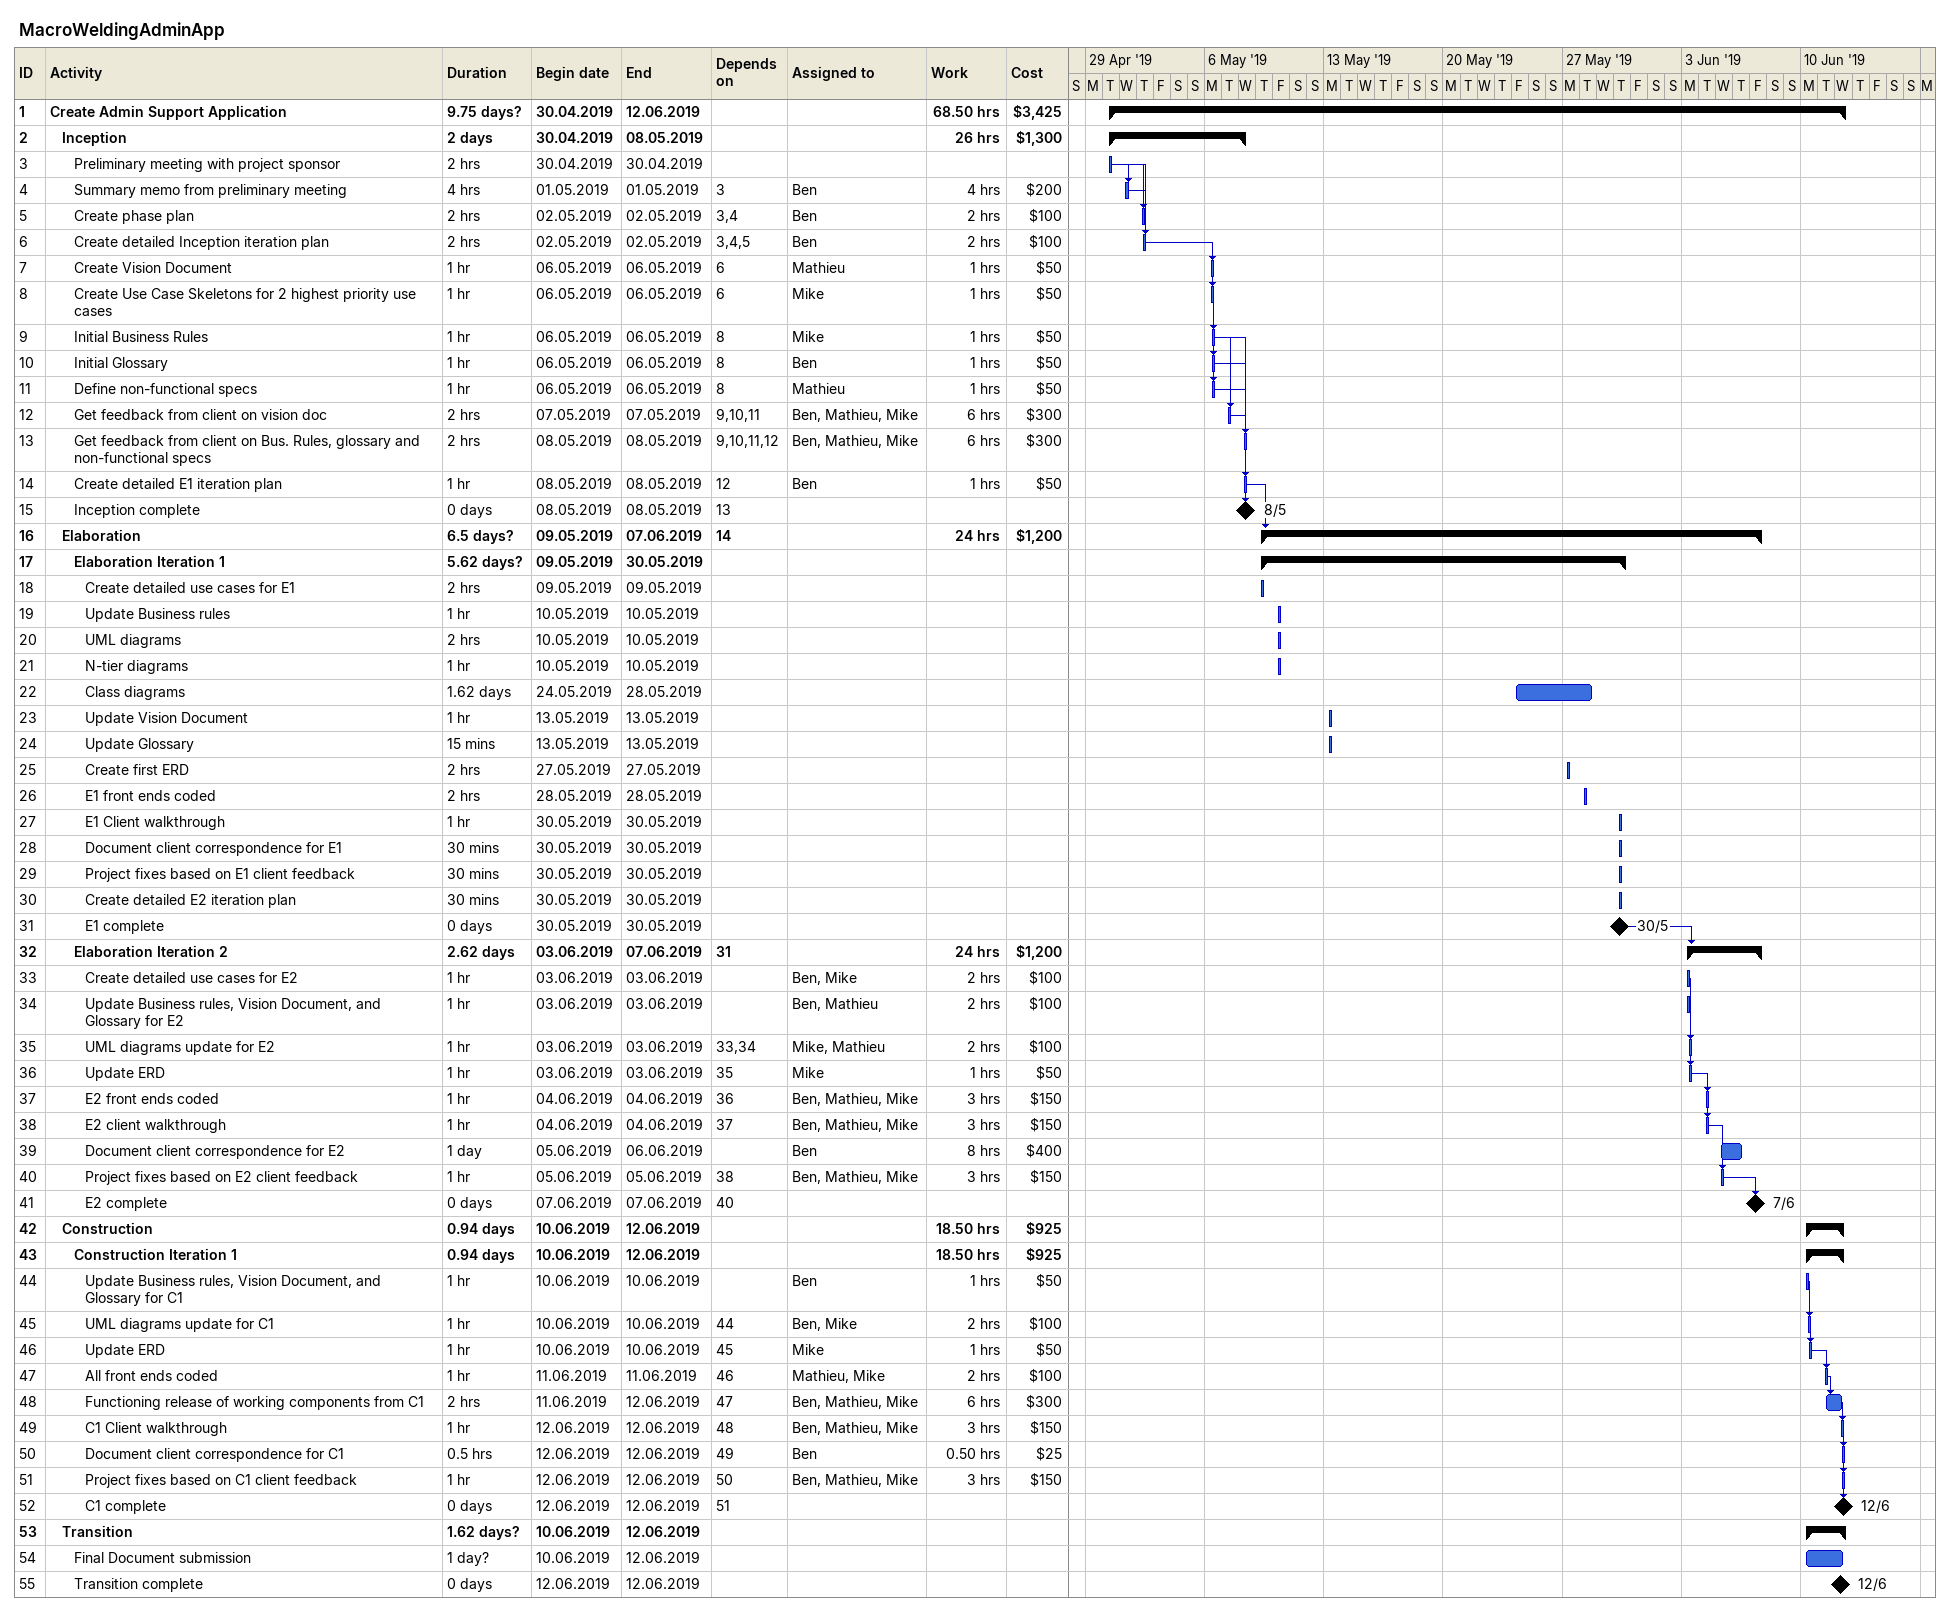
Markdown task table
MacroWeldingAdminApp

| ID | Level | Task | Duration | Start | Finish | Predecessors | Resources | Work (h) | Cost ($) |
|---|---|---|---|---|---|---|---|---|---|
| 1 | 1 | **Create Admin Support Application** | 9.75d? | 2019-04-30 | 2019-06-12 |  |  | 68.50 | 3425 |
| 2 | 2 | **Inception** | 2d | 2019-04-30 | 2019-05-08 |  |  | 26 | 1300 |
| 3 | 3 | Preliminary meeting with project sponsor | 2h | 2019-04-30 | 2019-04-30 |  |  |  |  |
| 4 | 3 | Summary memo from preliminary meeting | 4h | 2019-05-01 | 2019-05-01 | 3 | Ben | 4 | 200 |
| 5 | 3 | Create phase plan | 2h | 2019-05-02 | 2019-05-02 | 3, 4 | Ben | 2 | 100 |
| 6 | 3 | Create detailed Inception iteration plan | 2h | 2019-05-02 | 2019-05-02 | 3, 4, 5 | Ben | 2 | 100 |
| 7 | 3 | Create Vision Document | 1h | 2019-05-06 | 2019-05-06 | 6 | Mathieu | 1 | 50 |
| 8 | 3 | Create Use Case Skeletons for 2 highest priority use cases | 1h | 2019-05-06 | 2019-05-06 | 6 | Mike | 1 | 50 |
| 9 | 3 | Initial Business Rules | 1h | 2019-05-06 | 2019-05-06 | 8 | Mike | 1 | 50 |
| 10 | 3 | Initial Glossary | 1h | 2019-05-06 | 2019-05-06 | 8 | Ben | 1 | 50 |
| 11 | 3 | Define non-functional specs | 1h | 2019-05-06 | 2019-05-06 | 8 | Mathieu | 1 | 50 |
| 12 | 3 | Get feedback from client on vision doc | 2h | 2019-05-07 | 2019-05-07 | 9, 10, 11 | Ben, Mathieu, Mike | 6 | 300 |
| 13 | 3 | Get feedback from client on Bus. Rules, glossary and non-functional specs | 2h | 2019-05-08 | 2019-05-08 | 9, 10, 11, 12 | Ben, Mathieu, Mike | 6 | 300 |
| 14 | 3 | Create detailed E1 iteration plan | 1h | 2019-05-08 | 2019-05-08 | 12 | Ben | 1 | 50 |
| 15 | 3 | Inception complete | 0d | 2019-05-08 | 2019-05-08 | 13 |  |  |  |
| 16 | 2 | **Elaboration** | 6.5d? | 2019-05-09 | 2019-06-07 | 14 |  | 24 | 1200 |
| 17 | 3 | **Elaboration Iteration 1** | 5.62d? | 2019-05-09 | 2019-05-30 |  |  |  |  |
| 18 | 4 | Create detailed use cases for E1 | 2h | 2019-05-09 | 2019-05-09 |  |  |  |  |
| 19 | 4 | Update Business rules | 1h | 2019-05-10 | 2019-05-10 |  |  |  |  |
| 20 | 4 | UML diagrams | 2h | 2019-05-10 | 2019-05-10 |  |  |  |  |
| 21 | 4 | N-tier diagrams | 1h | 2019-05-10 | 2019-05-10 |  |  |  |  |
| 22 | 4 | Class diagrams | 1.62d | 2019-05-24 | 2019-05-28 |  |  |  |  |
| 23 | 4 | Update Vision Document | 1h | 2019-05-13 | 2019-05-13 |  |  |  |  |
| 24 | 4 | Update Glossary | 15min | 2019-05-13 | 2019-05-13 |  |  |  |  |
| 25 | 4 | Create first ERD | 2h | 2019-05-27 | 2019-05-27 |  |  |  |  |
| 26 | 4 | E1 front ends coded | 2h | 2019-05-28 | 2019-05-28 |  |  |  |  |
| 27 | 4 | E1 Client walkthrough | 1h | 2019-05-30 | 2019-05-30 |  |  |  |  |
| 28 | 4 | Document client correspondence for E1 | 30min | 2019-05-30 | 2019-05-30 |  |  |  |  |
| 29 | 4 | Project fixes based on E1 client feedback | 30min | 2019-05-30 | 2019-05-30 |  |  |  |  |
| 30 | 4 | Create detailed E2 iteration plan | 30min | 2019-05-30 | 2019-05-30 |  |  |  |  |
| 31 | 4 | E1 complete | 0d | 2019-05-30 | 2019-05-30 |  |  |  |  |
| 32 | 3 | **Elaboration Iteration 2** | 2.62d | 2019-06-03 | 2019-06-07 | 31 |  | 24 | 1200 |
| 33 | 4 | Create detailed use cases for E2 | 1h | 2019-06-03 | 2019-06-03 |  | Ben, Mike | 2 | 100 |
| 34 | 4 | Update Business rules, Vision Document, and Glossary for E2 | 1h | 2019-06-03 | 2019-06-03 |  | Ben, Mathieu | 2 | 100 |
| 35 | 4 | UML diagrams update for E2 | 1h | 2019-06-03 | 2019-06-03 | 33, 34 | Mike, Mathieu | 2 | 100 |
| 36 | 4 | Update ERD | 1h | 2019-06-03 | 2019-06-03 | 35 | Mike | 1 | 50 |
| 37 | 4 | E2 front ends coded | 1h | 2019-06-04 | 2019-06-04 | 36 | Ben, Mathieu, Mike | 3 | 150 |
| 38 | 4 | E2 client walkthrough | 1h | 2019-06-04 | 2019-06-04 | 37 | Ben, Mathieu, Mike | 3 | 150 |
| 39 | 4 | Document client correspondence for E2 | 1d | 2019-06-05 | 2019-06-06 |  | Ben | 8 | 400 |
| 40 | 4 | Project fixes based on E2 client feedback | 1h | 2019-06-05 | 2019-06-05 | 38 | Ben, Mathieu, Mike | 3 | 150 |
| 41 | 4 | E2 complete | 0d | 2019-06-07 | 2019-06-07 | 40 |  |  |  |
| 42 | 2 | **Construction** | 0.94d | 2019-06-10 | 2019-06-12 |  |  | 18.50 | 925 |
| 43 | 3 | **Construction Iteration 1** | 0.94d | 2019-06-10 | 2019-06-12 |  |  | 18.50 | 925 |
| 44 | 4 | Update Business rules, Vision Document, and Glossary for C1 | 1h | 2019-06-10 | 2019-06-10 |  | Ben | 1 | 50 |
| 45 | 4 | UML diagrams update for C1 | 1h | 2019-06-10 | 2019-06-10 | 44 | Ben, Mike | 2 | 100 |
| 46 | 4 | Update ERD | 1h | 2019-06-10 | 2019-06-10 | 45 | Mike | 1 | 50 |
| 47 | 4 | All front ends coded | 1h | 2019-06-11 | 2019-06-11 | 46 | Mathieu, Mike | 2 | 100 |
| 48 | 4 | Functioning release of working components from C1 | 2h | 2019-06-11 | 2019-06-12 | 47 | Ben, Mathieu, Mike | 6 | 300 |
| 49 | 4 | C1 Client walkthrough | 1h | 2019-06-12 | 2019-06-12 | 48 | Ben, Mathieu, Mike | 3 | 150 |
| 50 | 4 | Document client correspondence for C1 | 0.5h | 2019-06-12 | 2019-06-12 | 49 | Ben | 0.50 | 25 |
| 51 | 4 | Project fixes based on C1 client feedback | 1h | 2019-06-12 | 2019-06-12 | 50 | Ben, Mathieu, Mike | 3 | 150 |
| 52 | 4 | C1 complete | 0d | 2019-06-12 | 2019-06-12 | 51 |  |  |  |
| 53 | 2 | **Transition** | 1.62d? | 2019-06-10 | 2019-06-12 |  |  |  |  |
| 54 | 3 | Final Document submission | 1d? | 2019-06-10 | 2019-06-12 |  |  |  |  |
| 55 | 3 | Transition complete | 0d | 2019-06-12 | 2019-06-12 |  |  |  |  |
